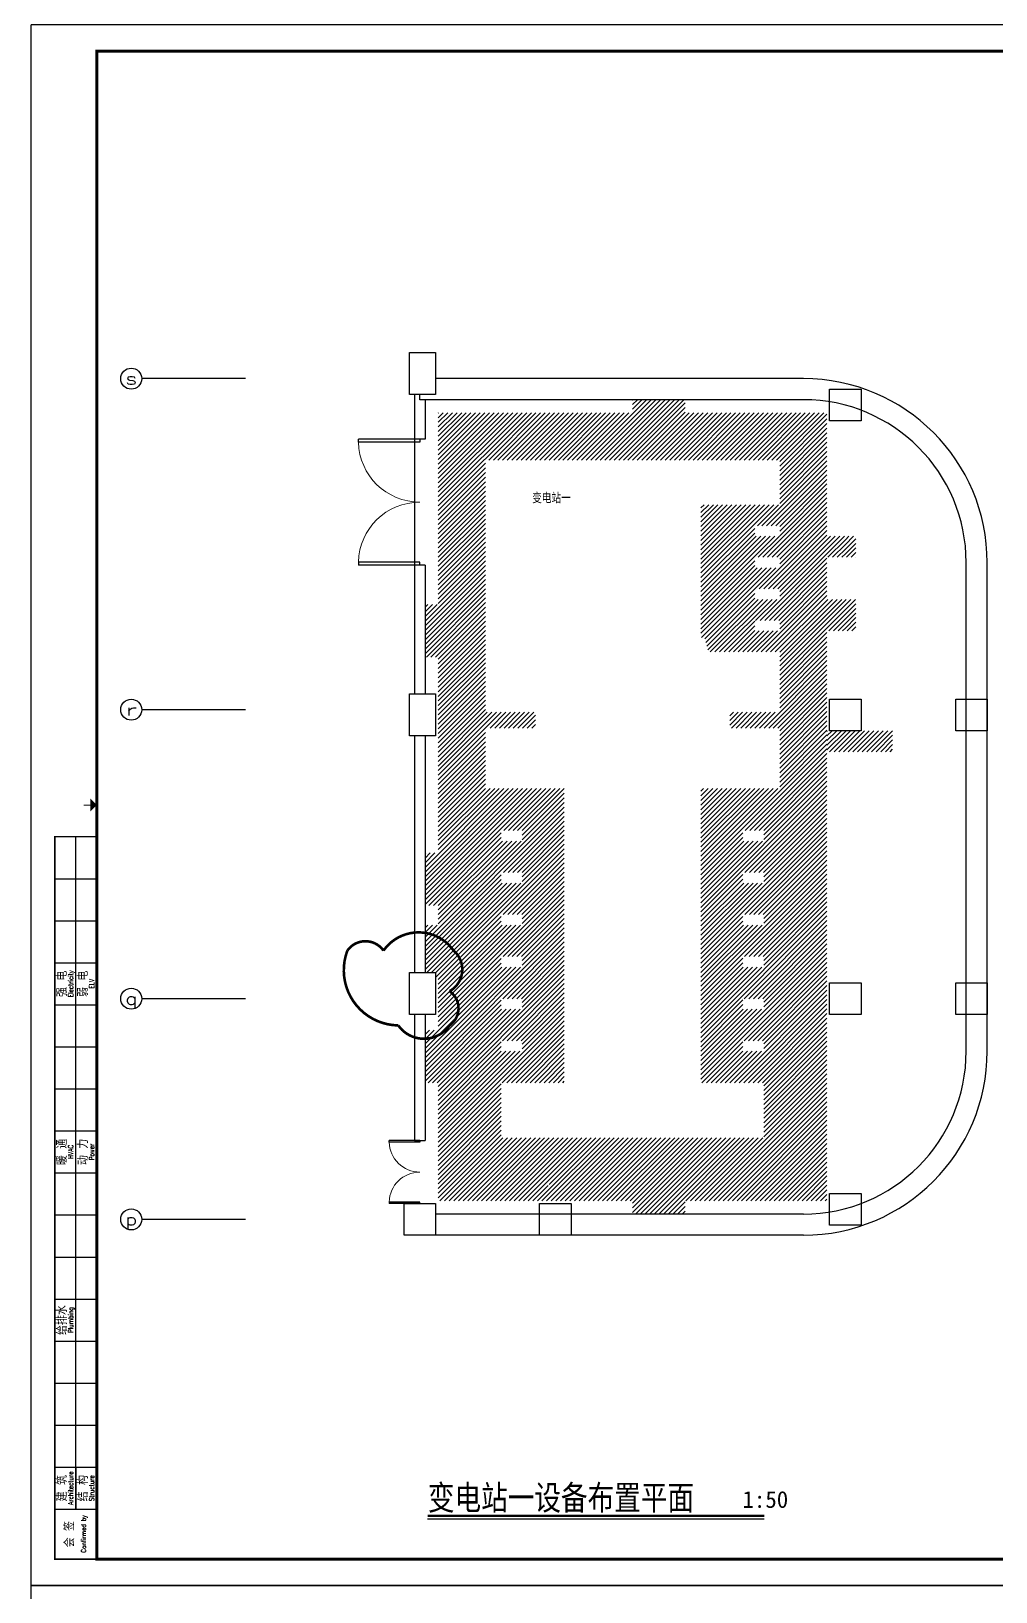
# Model space of a CAD drawing. Extents: x -1348811 to 123514, y -640545 to 749356.
# Drawn here: x -725804 to -707442, y 115966 to 145666 of the extents above; entities that cross this region are included whole.
import ezdxf
from ezdxf.enums import TextEntityAlignment as Align

# ---------------------------------------------------------------- set-up
doc = ezdxf.new("R2010")
doc.units = 0
doc.header["$LTSCALE"] = 10
doc.header["$MEASUREMENT"] = 0
doc.linetypes.add('DASH', pattern=[0.35, 0.25, -0.1])
doc.layers.get('0').update_dxf_attribs({"linetype": 'CONTINUOUS'})
for name, color, linetype in [('AXIS', 3, 'CONTINUOUS'), ('AXIS_TEXT', 7, 'CONTINUOUS'), ('COLU', 1, 'CONTINUOUS'), ('jlq', 1, 'CONTINUOUS'), ('PUB_HATCH', 9, 'CONTINUOUS'), ('STAIR', 9, 'CONTINUOUS'), ('TEXT', 7, 'CONTINUOUS'), ('TK', 7, 'CONTINUOUS'), ('wall', 8, 'CONTINUOUS'), ('WINDOW', 4, 'CONTINUOUS'), ('图框', 7, 'CONTINUOUS')]:
    doc.layers.add(name, color=color, linetype=linetype)
doc.layers.add('修改', color=161, linetype='DASH', plot=False)
doc.styles.add('_HZTXT', font='tjromans.shx', dxfattribs={"width": 0.8, "bigfont": 'tjhztxt.shx'})
doc.styles.add('_TCH_AXIS', font='COMPLEX', dxfattribs={"bigfont": 'GBCBIG'})
doc.styles.add('STYLE5', font='simhei.ttf', dxfattribs={"width": 0.7})
doc.styles.add('TKZ1', font='tjromant.shx', dxfattribs={"width": 0.7, "bigfont": 'tjhts.shx'})
doc.styles.add('TKZ2_tjkts.shx', font='tjromant.shx', dxfattribs={"bigfont": 'tjkts.shx'})
pattern_1 = [(45, (-8810.704, 0), (-44.194174, 44.194174), [])]

# ---------------------------------------------------------------- blocks, each defined once
blk = doc.blocks.new('TJAD_TK_A1')
for p, q in [((517.38, 385.45), (517.38, 641.45)), ((509.38, 625.45), (525.38, 625.45)), ((509.38, 609.45), (525.38, 609.45)), ((509.38, 593.45), (525.38, 593.45)), ((509.38, 577.45), (525.38, 577.45)), ((509.38, 561.45), (525.38, 561.45)), ((509.38, 545.45), (525.38, 545.45)), ((509.38, 529.45), (525.38, 529.45)), ((509.38, 513.45), (525.38, 513.45)), ((509.38, 497.45), (525.38, 497.45)), ((509.38, 481.45), (525.38, 481.45)), ((509.38, 465.45), (525.38, 465.45)), ((509.38, 449.45), (525.38, 449.45)), ((509.38, 433.45), (525.38, 433.45)), ((509.38, 417.45), (525.38, 417.45)), ((509.38, 401.45), (525.38, 401.45)), ((517.38, 401.45), (517.38, 385.45)), ((509.38, 385.45), (525.38, 385.45))]:
    blk.add_line(p, q)
at = {"layer": '图框'}
for p, q in [((1341.38, 950.45), (500.38, 950.45)), ((500.38, 356.45), (500.38, 950.45)), ((500.38, 356.45), (1341.38, 356.45))]:
    blk.add_line(p, q, dxfattribs=at)
at = {"layer": '图框', "const_width": 1.2}
blk.add_lwpolyline([(1331.38, 940.45), (525.38, 940.45), (525.38, 366.45), (1331.38, 366.45)], close=True, dxfattribs=at)
at = {"layer": '图框'}
for points, const_width in [([(522.88, 653.45), (520.38, 653.45)], 0.3), ([(525.38, 366.45), (509.38, 366.45), (509.38, 641.45), (525.38, 641.45)], 0.6)]:
    blk.add_lwpolyline(points, dxfattribs=dict(at, const_width=const_width))
blk.add_solid([(522.88, 650.95), (522.88, 655.95), (525.38, 653.45)], dxfattribs=at)
at = {"style": 'TKZ2_tjkts.shx'}
for s, p in [('强 电', (512.17, 585.45)), ('弱 电', (520.17, 585.45)), ('暖 通', (512.17, 521.45)), ('动 力', (520.17, 521.45)), ('给排水', (512.17, 457.45)), ('建 筑', (512.17, 393.45)), ('结 构', (520.17, 393.45)), ('会 签', (515, 375.95))]:
    blk.add_text(s, height=3.6, rotation=90, dxfattribs=at).set_placement(p, align=Align.MIDDLE_CENTER)
at = {"style": 'TKZ2_tjkts.shx', "width": 0.8}
for s, p in [('Electricity', (515.4, 585.45)), ('ELV', (523.4, 585.45)), ('HVAC', (515.4, 521.45)), ('Power', (523.4, 521.45)), ('Plumbing', (515.4, 457.45)), ('Architecture', (515.4, 393.45)), ('Structure', (523.4, 393.45)), ('Confirmed by', (520.33, 376.06))]:
    blk.add_text(s, height=1.8, rotation=90, dxfattribs=at).set_placement(p, align=Align.MIDDLE_CENTER)
blk = doc.blocks.new('TJAD_图框_A1')
at = {"layer": '图框'}
blk.add_blockref('TJAD_TK_A1', (0, 0), dxfattribs=at)
blk = doc.blocks.new('$DorLib2D$00000002')
for p, q in [((-0.5, 0), (-0.5, 0.4875)), ((-0.475, 0.4875), (-0.5, 0.4875)), ((-0.475, 0), (-0.475, 0.4875)), ((0.475, 0), (0.475, 0.4875)), ((0.475, 0.4875), (0.5, 0.4875)), ((0.5, 0), (0.5, 0.4875)), ((-0.5, 0), (-0.475, 0)), ((0.5, 0), (0.475, 0))]:
    blk.add_line(p, q)
at = {"lineweight": 13}
for centre, start, end in [((-0.4875, 0), 0, 88.53072), ((0.4875, 0), 91.46928, 180)]:
    blk.add_arc(centre, 0.4875, start, end, dxfattribs=at)

msp = doc.modelspace()

# ---------------------------------------------------------------- hatches: boundary and pattern name
at = {"layer": 'PUB_HATCH'}
h = msp.add_hatch(dxfattribs=at)
h.set_pattern_fill('ANSI31', color=256, scale=500, style=0)
h.set_pattern_definition(pattern_1)
h.paths.add_polyline_path([(-710655.8, 138403.4), (-711105.8, 138403.4), (-711105.8, 138053.4), (-712105.8, 138053.4), (-712105.8, 138403.4), (-713355.8, 138403.4), (-713355.8, 138653.4), (-714355.8, 138653.4), (-714355.8, 138403.4), (-715471, 138403.4), (-715471, 138030.9, -0.5011802), (-715451.8, 138016.5, -1), (-715481.8, 138016.5, -0.3322851), (-715471, 138030.9), (-715471, 138403.4), (-718055.8, 138403.4), (-718055.8, 134753.4), (-718305.8, 134753.4), (-718305.8, 133753.4), (-718055.8, 133753.4), (-718055.8, 132753.4), (-717155.8, 132753.4), (-717155.8, 137503.4), (-711555.8, 137503.4), (-711555.8, 136653.4), (-713055.8, 136653.4), (-713055.8, 134129.5), (-712990.3, 134129.5), (-712915.6, 133853.4), (-711555.8, 133853.4), (-711555.8, 132753.4), (-710655.8, 132753.4), (-710655.8, 134253.4), (-710305.8, 134253.4), (-710305.8, 134853.4), (-710655.8, 134853.4), (-710655.8, 135653.4), (-710305.8, 135653.4), (-710305.8, 136053.4), (-710655.8, 136053.4)])
h.paths.add_polyline_path([(-712030.8, 136253.4), (-711555.8, 136253.4), (-711555.8, 136053.4), (-712030.8, 136053.4)], flags=16)
h.paths.add_polyline_path([(-712030.8, 135653.4), (-711555.8, 135653.4), (-711555.8, 135453.4), (-712030.8, 135453.4)], flags=16)
h.paths.add_polyline_path([(-712030.8, 135053.4), (-711555.8, 135053.4), (-711555.8, 134853.4), (-712030.8, 134853.4)], flags=16)
h.paths.add_polyline_path([(-712030.8, 134453.4), (-711555.8, 134453.4), (-711555.8, 134253.4), (-712030.8, 134253.4)], flags=16)
h.paths.add_polyline_path([(-715655.8, 131253.4), (-717155.8, 131253.4), (-717155.8, 132403.4), (-716205.8, 132403.4), (-716205.8, 132703.4), (-717155.8, 132703.4), (-717155.8, 132753.4), (-718055.8, 132753.4), (-718055.8, 130028.4), (-718305.8, 130028.4), (-718305.8, 129028.4), (-718055.8, 129028.4), (-718055.8, 128653.4), (-718305.8, 128653.4), (-718305.8, 127753.4), (-718105.8, 127753.4), (-718105.8, 127653.4), (-718055.8, 127653.4), (-718055.8, 127253.4), (-715655.8, 127253.4)])
h.paths.add_polyline_path([(-716855.8, 128853.4), (-716455.8, 128853.4), (-716455.8, 128653.4), (-716855.8, 128653.4)], flags=16)
h.paths.add_polyline_path([(-716855.8, 129453.4), (-716855.8, 129653.4), (-716455.8, 129653.4), (-716455.8, 129453.4)], flags=16)
h.paths.add_polyline_path([(-716855.8, 128053.4), (-716455.8, 128053.4), (-716455.8, 127853.4), (-716855.8, 127853.4)], flags=16)
h.paths.add_polyline_path([(-716855.8, 130253.4), (-716855.8, 130453.4), (-716455.8, 130453.4), (-716455.8, 130253.4)], flags=16)
h.paths.add_polyline_path([(-717616.2, 130663.5, -1), (-717586.2, 130663.5, -1)], flags=16)
h.paths.add_polyline_path([(-710655.8, 127253.4), (-711855.8, 127253.4), (-711855.8, 127053.4), (-712255.8, 127053.4), (-712255.8, 127253.4), (-713055.8, 127253.4), (-713055.8, 125653.4), (-711855.8, 125653.4), (-711855.8, 124603.4), (-716855.8, 124603.4), (-716855.8, 125653.4), (-715655.8, 125653.4), (-715655.8, 127253.4), (-716455.8, 127253.4), (-716455.8, 127053.4), (-716855.8, 127053.4), (-716855.8, 127253.4), (-718055.8, 127253.4), (-718055.8, 126653.4), (-718305.8, 126653.4), (-718305.8, 125653.4), (-718055.8, 125653.4), (-718055.8, 123403.4), (-715956.4, 123403.4), (-715956.4, 123698.2, -0.4142136), (-715971.4, 123713.2, -1), (-715941.4, 123713.2, -0.4142136), (-715956.4, 123698.2), (-715956.4, 123403.4), (-714355.8, 123403.4), (-714355.8, 123153.4), (-713355.8, 123153.4), (-713355.8, 123403.4), (-712105.8, 123403.4), (-712105.8, 123753.4), (-711105.8, 123753.4), (-711105.8, 123403.4), (-710655.8, 123403.4)])
h.paths.add_polyline_path([(-716855.8, 126253.4), (-716855.8, 126453.4), (-716455.8, 126453.4), (-716455.8, 126253.4)], flags=16)
h.paths.add_polyline_path([(-712255.8, 126253.4), (-712255.8, 126453.4), (-711855.8, 126453.4), (-711855.8, 126253.4)], flags=16)
h.paths.add_polyline_path([(-710655.8, 132753.4), (-711555.8, 132753.4), (-711555.8, 132703.4), (-712505.8, 132703.4), (-712505.8, 132403.4), (-711555.8, 132403.4), (-711555.8, 131253.4), (-713055.8, 131253.4), (-713055.8, 127253.4), (-710655.8, 127253.4), (-710655.8, 128162.7), (-711078.6, 128162.7, -0.62683), (-711105, 128156.7, -0.1703036), (-711108.2, 128166, -1.1205757), (-711078.6, 128162.7), (-710655.8, 128162.7)])
h.paths.add_polyline_path([(-711855.8, 128853.4), (-711855.8, 128653.4), (-712255.8, 128653.4), (-712255.8, 128853.4)], flags=16)
h.paths.add_polyline_path([(-711855.8, 129453.4), (-712255.8, 129453.4), (-712255.8, 129653.4), (-711855.8, 129653.4)], flags=16)
h.paths.add_polyline_path([(-711855.8, 128053.4), (-711855.8, 127853.4), (-712255.8, 127853.4), (-712255.8, 128053.4)], flags=16)
h.paths.add_polyline_path([(-711855.8, 130253.4), (-712255.8, 130253.4), (-712255.8, 130453.4), (-711855.8, 130453.4)], flags=16)
h.paths.add_polyline_path([(-711105.8, 138403.4), (-712039.5, 138403.4), (-712105.8, 138053.4), (-711105.8, 138053.4)], flags=16)
h.paths.add_polyline_path([(-712039.5, 138403.4), (-712105.8, 138403.4), (-712105.8, 138053.4)], flags=17)
h.paths.add_polyline_path([(-711105.8, 123753.4), (-712017.9, 123617.5), (-712058.4, 123403.4), (-711105.8, 123403.4)], flags=17)
h.paths.add_polyline_path([(-711105.8, 123753.4), (-712105.8, 123753.4), (-712105.8, 123403.4), (-712058.4, 123403.4), (-712017.9, 123617.5)], flags=17)
h = msp.add_hatch(dxfattribs=at)
h.set_pattern_fill('ANSI31', color=256, scale=500, style=0)
h.set_pattern_definition(pattern_1)
h.paths.add_polyline_path([(-710105.8, 136053.4), (-710305.8, 136053.4), (-710305.8, 135653.4), (-710105.8, 135653.4)])
h.paths.add_polyline_path([(-710105.8, 134853.4), (-710305.8, 134853.4), (-710305.8, 134253.4), (-710105.8, 134253.4)])
h = msp.add_hatch(dxfattribs=at)
h.set_pattern_fill('ANSI31', color=256, scale=500, style=0)
h.set_pattern_definition([(45, (-8810.704, 4400), (-44.194174, 44.194174), [])])
h.paths.add_polyline_path([(-710305.8, 132353.4), (-710655.8, 132353.4), (-710655.8, 131953.4), (-710305.8, 131953.4)])
h.paths.add_polyline_path([(-709405.8, 132353.4), (-710305.8, 132353.4), (-710305.8, 131953.4), (-709405.8, 131953.4)])

# ---------------------------------------------------------------- linework, layer by layer
at = {"layer": 'AXIS'}
for p, q in [((-721722.2, 139053.4), (-723700.2, 139053.4)), ((-721722.2, 132753.4), (-723700.2, 132753.4)), ((-721722.2, 127253.4), (-723700.2, 127253.4)), ((-721722.2, 123053.4), (-723700.2, 123053.4))]:
    msp.add_line(p, q, dxfattribs=at)
for centre in [(-723900.2, 139053.4), (-723900.2, 132753.4), (-723900.2, 127253.4), (-723900.2, 123053.4)]:
    msp.add_circle(centre, 200, dxfattribs=at)
at = {"layer": 'COLU'}
for points in [[(-718605.8, 139553.4), (-718105.8, 139553.4), (-718105.8, 138753.4), (-718605.8, 138753.4)], [(-710605.8, 138853.4), (-710005.8, 138853.4), (-710005.8, 138253.4), (-710605.8, 138253.4)], [(-718605.8, 133053.4), (-718105.8, 133053.4), (-718105.8, 132253.4), (-718605.8, 132253.4)], [(-710605.8, 132953.4), (-710005.8, 132953.4), (-710005.8, 132353.4), (-710605.8, 132353.4)], [(-708205.8, 132953.4), (-707605.8, 132953.4), (-707605.8, 132353.4), (-708205.8, 132353.4)], [(-718605.8, 127753.4), (-718105.8, 127753.4), (-718105.8, 126953.4), (-718605.8, 126953.4)], [(-710605.8, 127553.4), (-710005.8, 127553.4), (-710005.8, 126953.4), (-710605.8, 126953.4)], [(-708205.8, 127553.4), (-707605.8, 127553.4), (-707605.8, 126953.4), (-708205.8, 126953.4)], [(-718705.8, 123353.4), (-718105.8, 123353.4), (-718105.8, 122753.4), (-718705.8, 122753.4)], [(-716128.5, 123353.4), (-715528.5, 123353.4), (-715528.5, 122753.4), (-716128.5, 122753.4)], [(-710605.8, 123546.1), (-710005.8, 123546.1), (-710005.8, 122946.1), (-710605.8, 122946.1)]]:
    msp.add_lwpolyline(points, close=True, dxfattribs=at)
at = {"layer": 'jlq'}
for p, q in [((-711105.8, 139053.4), (-718105.8, 139053.4)), ((-718405.8, 138653.4), (-718405.8, 138753.4)), ((-711105.8, 138653.4), (-718405.8, 138653.4)), ((-708005.8, 126253.4), (-708005.8, 135553.4)), ((-707605.8, 126253.4), (-707605.8, 135553.4)), ((-711105.8, 123153.4), (-718105.8, 123153.4)), ((-711105.8, 122753.4), (-718105.8, 122753.4))]:
    msp.add_line(p, q, dxfattribs=at)
for centre, radius, start, end in [((-711105.8, 135553.4), 3500, 0, 90), ((-711105.8, 135553.4), 3100, 0, 90), ((-711105.8, 126253.4), 3500, 270, 0), ((-711105.8, 126253.4), 3100, 270, 0)]:
    msp.add_arc(centre, radius, start, end, dxfattribs=at)
at = {"layer": 'TK'}
msp.add_line((-718257.5, 117351.6), (-711848.8, 117351.6), dxfattribs=at)
at = {"layer": 'TK', "const_width": 50}
msp.add_lwpolyline([(-718257.5, 117411.6), (-711848.8, 117411.6)], dxfattribs=at)
at = {"layer": 'wall', "linetype": 'ByBlock'}
for p, q in [((-718505.8, 138753.4), (-718505.8, 137903.4)), ((-718305.8, 138653.4), (-718305.8, 137903.4)), ((-718305.8, 137903.4), (-718505.8, 137903.4)), ((-718505.8, 135503.4), (-718505.8, 133053.4)), ((-718305.8, 135503.4), (-718505.8, 135503.4)), ((-718305.8, 135503.4), (-718305.8, 133053.4)), ((-718505.8, 132253.4), (-718505.8, 127753.4)), ((-718305.8, 132253.4), (-718305.8, 127753.4)), ((-718505.8, 126953.4), (-718505.8, 124553.4)), ((-718305.8, 126953.4), (-718305.8, 124553.4)), ((-718505.8, 124553.4), (-718305.8, 124553.4))]:
    msp.add_line(p, q, dxfattribs=at)
at = {"layer": 'WINDOW', "linetype": 'ByBlock'}
msp.add_line((-718505.8, 137903.4), (-718505.8, 135503.4), dxfattribs=at)
at = {"layer": '修改', "const_width": 50}
msp.add_lwpolyline([(-718816.9, 126744.7, 0.5205671), (-717839.4, 126744.7, 0.5205671), (-717839.4, 127396.2, 0.5205671), (-717763.5, 128168.1, 0.5205671), (-719098.2, 128168.1, 0.5205671), (-719785.6, 128168.1, 0.5205671)], format="xyb", close=True, dxfattribs=at)

# ---------------------------------------------------------------- block references
at = {"layer": 'STAIR', "xscale": 50, "yscale": 50, "zscale": 50}
for p in [(-750823.1, 98264.6), (-750823.1, 68564.6)]:
    msp.add_blockref('TJAD_图框_A1', p, dxfattribs=at)
at = {"layer": 'WINDOW', "linetype": 'ByBlock', "rotation": 89.99999999998887}
for p, xscale, yscale, zscale in [((-718405.8, 136703.4), 2400, 2400, 2400), ((-718405.8, 123953.4), 1200, 1200, 1200)]:
    msp.add_blockref('$DorLib2D$00000002', p, dxfattribs=dict(at, xscale=xscale, yscale=yscale, zscale=zscale))

# ---------------------------------------------------------------- texts
at = {"layer": 'AXIS_TEXT', "style": '_TCH_AXIS'}
for s, width, p, p2 in [('s', 1.909091, (-724013.3, 138940.3), (-723787, 138940.3)), ('r', 1.615385, (-724013.3, 132640.3), (-723787, 132640.3)), ('q', 1.3125, (-724013.3, 127140.3), (-723787, 127140.3)), ('p', 1.3125, (-724013.3, 122940.3), (-723787, 122940.3))]:
    msp.add_text(s, height=226.3, dxfattribs=dict(at, width=width)).set_placement(p, p2, align=Align.FIT)
at = {"layer": 'TEXT', "style": '_HZTXT', "width": 0.8}
msp.add_text('变电站一', height=200, dxfattribs=at).set_placement((-716267.8, 136682))
at = {"layer": 'TK'}
for s, height, style, p in [('变电站一设备布置平面', 533.33, 'TKZ1', (-718253.3, 117471.7)), ('1:50', 320, 'STYLE5', (-712264.5, 117563.1))]:
    msp.add_text(s, height=height, dxfattribs=dict(at, style=style)).set_placement(p)

doc.saveas('drawing.dxf')
